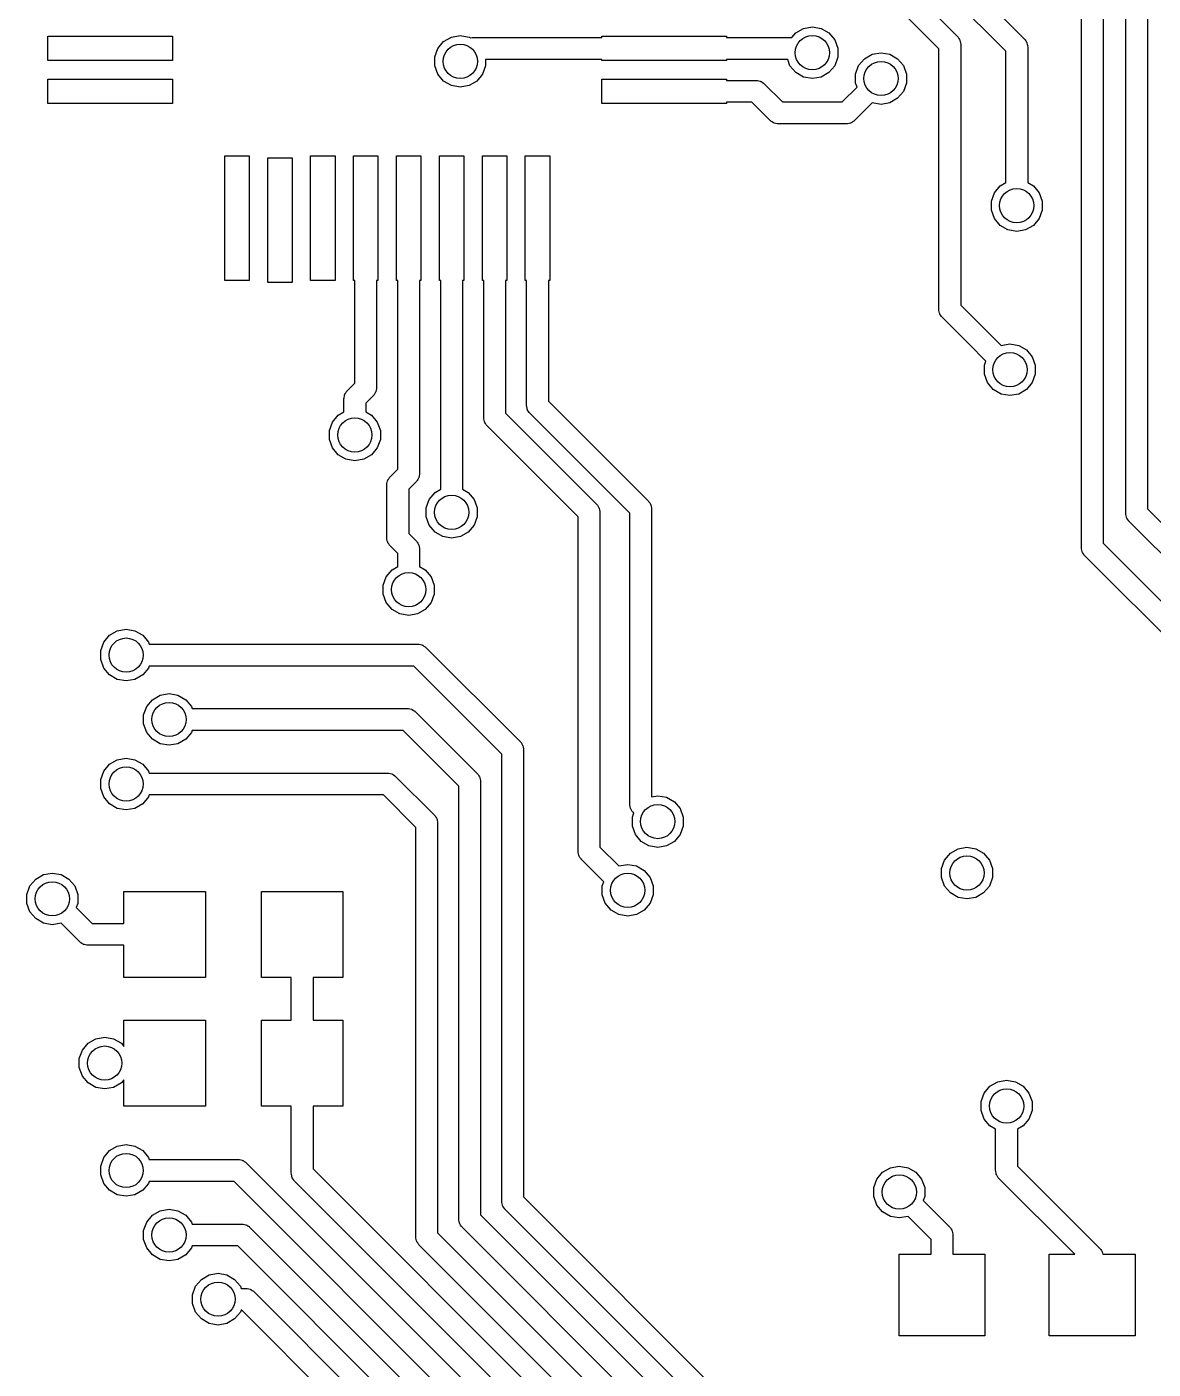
# Model space of a CAD drawing. Extents: x 10 to 287, y -200 to -10.
# Drawn here: x 125.05 to 138.17, y -102.93 to -87.3 of the extents above; entities that cross this region are included whole.
import ezdxf

# ---------------------------------------------------------------- set-up
doc = ezdxf.new("R2010")
doc.units = 0
doc.header["$MEASUREMENT"] = 0
doc.layers.add('BLACK', color=7, linetype='CONTINUOUS')

msp = doc.modelspace()

# ---------------------------------------------------------------- linework, layer by layer
at = {"layer": 'Black'}
for p, q in [((138.103, -72.644), (138.103, -92.9114)), ((137.849, -92.964), (137.849, -72.6966)), ((137.333, -93.3628), (137.333, -72.9125)), ((137.587, -72.8599), (137.587, -93.3102)), ((135.19, -85.9602), (136.67, -87.4402)), ((136.453, -87.5826), (135.047, -86.177)), ((134.94, -86.4602), (135.89, -87.4102)), ((135.673, -87.5526), (134.797, -86.677)), ((134.007, -87.3695), (134.097, -87.3173)), ((134.097, -87.3173), (134.2, -87.2991)), ((134.2, -87.2991), (134.303, -87.3173)), ((134.303, -87.3173), (134.393, -87.3695)), ((125.3, -87.6915), (125.3, -87.4085)), ((125.3, -87.4085), (126.75, -87.4085)), ((126.75, -87.4085), (126.75, -87.6915)), ((129.839, -87.5496), (129.907, -87.4695)), ((129.907, -87.4695), (129.997, -87.4173)), ((129.997, -87.4173), (130.1, -87.3991)), ((130.1, -87.3991), (130.203, -87.4173)), ((130.203, -87.4173), (130.222, -87.428)), ((130.222, -87.428), (130.223, -87.4278)), ((130.223, -87.4278), (130.239, -87.4235)), ((130.239, -87.4235), (130.244, -87.424)), ((130.244, -87.424), (130.25, -87.423)), ((130.25, -87.423), (131.75, -87.423)), ((131.75, -87.423), (131.75, -87.4085)), ((131.75, -87.4085), (133.2, -87.4085)), ((133.2, -87.4085), (133.2, -87.423)), ((133.2, -87.423), (133.962, -87.423)), ((133.962, -87.423), (134.007, -87.3695)), ((134.393, -87.3695), (134.461, -87.4496)), ((134.461, -87.4496), (134.496, -87.5478)), ((135.89, -87.4102), (135.893, -87.4148)), ((135.893, -87.4148), (135.897, -87.4184)), ((135.897, -87.4184), (135.906, -87.4327)), ((135.906, -87.4327), (135.915, -87.4463)), ((135.915, -87.4463), (135.917, -87.4517)), ((135.917, -87.4517), (135.919, -87.4566)), ((135.919, -87.4566), (135.922, -87.4729)), ((135.922, -87.4729), (135.927, -87.4889)), ((135.927, -87.4889), (135.926, -87.4945)), ((135.926, -87.4945), (135.927, -87.5)), ((135.927, -87.5), (135.927, -88.35)), ((136.67, -87.4402), (136.673, -87.4448)), ((136.673, -87.4448), (136.677, -87.4484)), ((136.677, -87.4484), (136.686, -87.4627)), ((136.686, -87.4627), (136.695, -87.4763)), ((136.695, -87.4763), (136.697, -87.4817)), ((136.697, -87.4817), (136.699, -87.4866)), ((136.699, -87.4866), (136.702, -87.5029)), ((136.702, -87.5029), (136.707, -87.5189)), ((129.804, -87.6478), (129.839, -87.5496)), ((129.804, -87.7522), (129.804, -87.6478)), ((134.496, -87.6522), (134.461, -87.7504)), ((134.496, -87.5478), (134.496, -87.6522)), ((134.807, -87.6695), (134.897, -87.6173)), ((134.897, -87.6173), (135, -87.5991)), ((135, -87.5991), (135.103, -87.6173)), ((135.103, -87.6173), (135.193, -87.6695)), ((135.673, -88.35), (135.673, -87.5526)), ((136.453, -89.1112), (136.453, -87.5826)), ((136.707, -87.5189), (136.706, -87.5245)), ((136.706, -87.5245), (136.707, -87.53)), ((136.707, -87.53), (136.707, -89.1112)), ((126.75, -87.6915), (125.3, -87.6915)), ((129.839, -87.8504), (129.804, -87.7522)), ((130.396, -87.7522), (130.361, -87.8504)), ((131.75, -87.677), (130.396, -87.677)), ((130.396, -87.677), (130.396, -87.7522)), ((131.75, -87.6915), (131.75, -87.677)), ((133.2, -87.6915), (131.75, -87.6915)), ((133.913, -87.677), (133.2, -87.677)), ((133.2, -87.677), (133.2, -87.6915)), ((133.939, -87.7504), (133.913, -87.677)), ((134.007, -87.8305), (133.939, -87.7504)), ((134.461, -87.7504), (134.393, -87.8305)), ((134.704, -87.8478), (134.739, -87.7496)), ((134.739, -87.7496), (134.807, -87.6695)), ((135.193, -87.6695), (135.261, -87.7496)), ((135.261, -87.7496), (135.296, -87.8478)), ((125.3, -88.1915), (125.3, -87.9085)), ((125.3, -87.9085), (126.75, -87.9085)), ((126.75, -87.9085), (126.75, -88.1915)), ((129.907, -87.9305), (129.839, -87.8504)), ((129.997, -87.9827), (129.907, -87.9305)), ((130.293, -87.9305), (130.203, -87.9827)), ((130.361, -87.8504), (130.293, -87.9305)), ((131.75, -88.1915), (131.75, -87.9085)), ((131.75, -87.9085), (133.2, -87.9085)), ((133.2, -87.9085), (133.2, -87.923)), ((133.2, -87.923), (133.55, -87.923)), ((133.55, -87.923), (133.556, -87.924)), ((133.556, -87.924), (133.561, -87.9235)), ((133.561, -87.9235), (133.577, -87.9278)), ((133.577, -87.9278), (133.593, -87.9307)), ((133.593, -87.9307), (133.598, -87.9335)), ((133.598, -87.9335), (133.604, -87.9349)), ((133.604, -87.9349), (133.617, -87.9444)), ((133.617, -87.9444), (133.632, -87.9527)), ((133.632, -87.9527), (133.635, -87.957)), ((133.635, -87.957), (133.64, -87.9602)), ((133.64, -87.9602), (133.853, -88.173)), ((134.097, -87.8827), (134.007, -87.8305)), ((134.2, -87.9009), (134.097, -87.8827)), ((134.303, -87.8827), (134.2, -87.9009)), ((134.393, -87.8305), (134.303, -87.8827)), ((134.704, -87.9522), (134.704, -87.8478)), ((134.721, -87.9995), (134.704, -87.9522)), ((135.296, -87.9522), (135.261, -88.0504)), ((135.296, -87.8478), (135.296, -87.9522)), ((130.1, -88.0009), (129.997, -87.9827)), ((130.203, -87.9827), (130.1, -88.0009)), ((134.547, -88.173), (134.721, -87.9995)), ((135.193, -88.1305), (135.103, -88.1827)), ((135.261, -88.0504), (135.193, -88.1305)), ((126.75, -88.1915), (125.3, -88.1915)), ((133.2, -88.1915), (131.75, -88.1915)), ((133.497, -88.177), (133.2, -88.177)), ((133.2, -88.177), (133.2, -88.1915)), ((133.71, -88.3898), (133.497, -88.177)), ((133.853, -88.173), (134.547, -88.173)), ((134.897, -88.1826), (134.69, -88.3898)), ((134.897, -88.1827), (134.897, -88.1826)), ((135, -88.2009), (134.897, -88.1827)), ((135.103, -88.1827), (135, -88.2009)), ((133.715, -88.393), (133.71, -88.3898)), ((133.718, -88.3973), (133.715, -88.393)), ((133.733, -88.4056), (133.718, -88.3973)), ((133.746, -88.4151), (133.733, -88.4056)), ((133.752, -88.4165), (133.746, -88.4151)), ((133.757, -88.4193), (133.752, -88.4165)), ((133.773, -88.4222), (133.757, -88.4193)), ((133.789, -88.4265), (133.773, -88.4222)), ((133.794, -88.426), (133.789, -88.4265)), ((133.8, -88.427), (133.794, -88.426)), ((134.6, -88.427), (133.8, -88.427)), ((134.606, -88.426), (134.6, -88.427)), ((134.611, -88.4265), (134.606, -88.426)), ((134.627, -88.4222), (134.611, -88.4265)), ((134.643, -88.4193), (134.627, -88.4222)), ((134.648, -88.4165), (134.643, -88.4193)), ((134.654, -88.4151), (134.648, -88.4165)), ((134.667, -88.4056), (134.654, -88.4151)), ((134.682, -88.3973), (134.667, -88.4056)), ((134.685, -88.393), (134.682, -88.3973)), ((134.69, -88.3898), (134.685, -88.393)), ((135.673, -90.59), (135.673, -88.35)), ((135.927, -88.35), (135.927, -90.5374)), ((127.358, -90.25), (127.358, -88.8)), ((127.358, -88.8), (127.641, -88.8)), ((127.641, -88.8), (127.641, -90.25)), ((127.858, -90.275), (127.858, -88.825)), ((127.858, -88.825), (128.142, -88.825)), ((128.142, -88.825), (128.142, -90.275)), ((128.358, -90.25), (128.358, -88.8)), ((128.358, -88.8), (128.642, -88.8)), ((128.642, -88.8), (128.642, -90.25)), ((128.858, -90.25), (128.858, -88.8)), ((128.858, -88.8), (129.142, -88.8)), ((129.142, -88.8), (129.142, -90.25)), ((129.358, -90.25), (129.358, -88.8)), ((129.358, -88.8), (129.642, -88.8)), ((129.642, -88.8), (129.642, -90.25)), ((129.858, -90.25), (129.858, -88.8)), ((129.858, -88.8), (130.142, -88.8)), ((130.142, -88.8), (130.142, -90.25)), ((130.358, -90.25), (130.358, -88.8)), ((130.358, -88.8), (130.642, -88.8)), ((130.642, -88.8), (130.642, -90.25)), ((130.858, -90.25), (130.858, -88.8)), ((130.858, -88.8), (131.142, -88.8)), ((131.142, -88.8), (131.142, -90.25)), ((136.319, -89.2296), (136.387, -89.1495)), ((136.387, -89.1495), (136.453, -89.1112)), ((136.707, -89.1112), (136.773, -89.1495)), ((136.773, -89.1495), (136.841, -89.2296)), ((136.284, -89.3278), (136.319, -89.2296)), ((136.284, -89.4322), (136.284, -89.3278)), ((136.841, -89.2296), (136.876, -89.3278)), ((136.876, -89.3278), (136.876, -89.4322)), ((136.319, -89.5304), (136.284, -89.4322)), ((136.387, -89.6105), (136.319, -89.5304)), ((136.841, -89.5304), (136.773, -89.6105)), ((136.876, -89.4322), (136.841, -89.5304)), ((136.477, -89.6627), (136.387, -89.6105)), ((136.58, -89.6809), (136.477, -89.6627)), ((136.683, -89.6627), (136.58, -89.6809)), ((136.773, -89.6105), (136.683, -89.6627)), ((127.641, -90.25), (127.358, -90.25)), ((128.142, -90.275), (127.858, -90.275)), ((128.642, -90.25), (128.358, -90.25)), ((128.873, -90.25), (128.858, -90.25)), ((128.873, -90.504), (128.873, -90.25)), ((129.142, -90.25), (129.127, -90.25)), ((129.127, -90.25), (129.127, -90.504)), ((129.373, -90.25), (129.358, -90.25)), ((129.373, -90.504), (129.373, -90.25)), ((129.642, -90.25), (129.627, -90.25)), ((129.627, -90.25), (129.627, -90.504)), ((129.873, -90.25), (129.858, -90.25)), ((129.873, -92.6812), (129.873, -90.25)), ((130.142, -90.25), (130.127, -90.25)), ((130.127, -90.25), (130.127, -92.6812)), ((130.373, -90.25), (130.358, -90.25)), ((130.373, -91.85), (130.373, -90.25)), ((130.642, -90.25), (130.627, -90.25)), ((130.627, -90.25), (130.627, -91.7974)), ((130.873, -90.25), (130.858, -90.25)), ((130.873, -91.7079), (130.873, -90.25)), ((131.142, -90.25), (131.127, -90.25)), ((131.127, -90.25), (131.127, -91.6553)), ((128.873, -91.4468), (128.873, -90.504)), ((129.127, -90.504), (129.127, -91.4994)), ((129.373, -92.4474), (129.373, -90.504)), ((129.627, -90.504), (129.627, -92.5)), ((135.674, -90.5955), (135.673, -90.59)), ((135.673, -90.6011), (135.674, -90.5955)), ((135.678, -90.6171), (135.673, -90.6011)), ((135.681, -90.6334), (135.678, -90.6171)), ((135.683, -90.6383), (135.681, -90.6334)), ((135.927, -90.5374), (136.2, -90.8102)), ((135.685, -90.6437), (135.683, -90.6383)), ((135.694, -90.6573), (135.685, -90.6437)), ((135.703, -90.6716), (135.694, -90.6573)), ((135.707, -90.6752), (135.703, -90.6716)), ((135.71, -90.6798), (135.707, -90.6752)), ((136.02, -90.9898), (135.71, -90.6798)), ((136.2, -90.8102), (136.2, -90.8102)), ((136.2, -90.8102), (136.397, -91.0074)), ((136.221, -91.1905), (136.02, -90.9898)), ((136.02, -90.9898), (136.02, -90.9898)), ((136.397, -91.0073), (136.5, -90.9891)), ((136.397, -91.0074), (136.397, -91.0073)), ((136.5, -90.9891), (136.603, -91.0073)), ((136.603, -91.0073), (136.693, -91.0595)), ((136.693, -91.0595), (136.761, -91.1396)), ((136.204, -91.2378), (136.221, -91.1905)), ((136.204, -91.3422), (136.204, -91.2378)), ((136.761, -91.1396), (136.796, -91.2378)), ((136.796, -91.2378), (136.796, -91.3422)), ((136.239, -91.4404), (136.204, -91.3422)), ((136.796, -91.3422), (136.761, -91.4404)), ((128.758, -91.5725), (128.768, -91.5589)), ((128.768, -91.5589), (128.776, -91.5445)), ((128.776, -91.5445), (128.78, -91.5409)), ((128.78, -91.5409), (128.783, -91.5363)), ((128.783, -91.5363), (128.873, -91.4468)), ((129.106, -91.5667), (129.097, -91.581)), ((129.115, -91.5531), (129.106, -91.5667)), ((129.117, -91.5477), (129.115, -91.5531)), ((129.119, -91.5428), (129.117, -91.5477)), ((129.122, -91.5265), (129.119, -91.5428)), ((129.127, -91.5105), (129.122, -91.5265)), ((129.127, -91.4994), (129.126, -91.5049)), ((129.126, -91.5049), (129.127, -91.5105)), ((136.307, -91.5205), (136.239, -91.4404)), ((136.397, -91.5727), (136.307, -91.5205)), ((136.693, -91.5205), (136.603, -91.5727)), ((136.761, -91.4404), (136.693, -91.5205)), ((128.746, -91.6261), (128.747, -91.6206)), ((128.746, -91.7812), (128.746, -91.6261)), ((128.747, -91.6151), (128.751, -91.599)), ((128.747, -91.6206), (128.747, -91.6151)), ((128.751, -91.599), (128.754, -91.5827)), ((128.754, -91.5827), (128.757, -91.5779)), ((128.757, -91.5779), (128.758, -91.5725)), ((129.09, -91.5892), (129, -91.6787)), ((129, -91.6787), (129, -91.7812)), ((129.093, -91.5846), (129.09, -91.5892)), ((129.097, -91.581), (129.093, -91.5846)), ((130.874, -91.7134), (130.873, -91.7079)), ((130.873, -91.719), (130.874, -91.7134)), ((130.878, -91.735), (130.873, -91.719)), ((131.127, -91.6553), (132.29, -92.8181)), ((136.5, -91.5909), (136.397, -91.5727)), ((136.603, -91.5727), (136.5, -91.5909)), ((128.613, -91.8996), (128.68, -91.8195)), ((128.68, -91.8195), (128.746, -91.7812)), ((129, -91.7812), (129.067, -91.8195)), ((129.067, -91.8195), (129.134, -91.8996)), ((130.374, -91.8555), (130.373, -91.85)), ((130.373, -91.8611), (130.374, -91.8555)), ((130.378, -91.8771), (130.373, -91.8611)), ((130.381, -91.8934), (130.378, -91.8771)), ((130.627, -91.7974), (131.69, -92.8602)), ((130.881, -91.7514), (130.878, -91.735)), ((130.883, -91.7562), (130.881, -91.7514)), ((130.885, -91.7616), (130.883, -91.7562)), ((130.894, -91.7752), (130.885, -91.7616)), ((130.903, -91.7896), (130.894, -91.7752)), ((130.907, -91.7932), (130.903, -91.7896)), ((130.91, -91.7977), (130.907, -91.7932)), ((132.073, -92.9605), (130.91, -91.7977)), ((128.577, -91.9978), (128.613, -91.8996)), ((128.577, -92.1022), (128.577, -91.9978)), ((129.134, -91.8996), (129.17, -91.9978)), ((129.17, -91.9978), (129.17, -92.1022)), ((130.383, -91.8983), (130.381, -91.8934)), ((130.385, -91.9037), (130.383, -91.8983)), ((130.394, -91.9173), (130.385, -91.9037)), ((130.403, -91.9316), (130.394, -91.9173)), ((130.407, -91.9352), (130.403, -91.9316)), ((130.41, -91.9398), (130.407, -91.9352)), ((131.473, -93.0026), (130.41, -91.9398)), ((128.613, -92.2004), (128.577, -92.1022)), ((129.17, -92.1022), (129.134, -92.2004)), ((128.68, -92.2805), (128.613, -92.2004)), ((128.77, -92.3327), (128.68, -92.2805)), ((128.873, -92.3509), (128.77, -92.3327)), ((128.976, -92.3327), (128.873, -92.3509)), ((129.067, -92.2805), (128.976, -92.3327)), ((129.134, -92.2004), (129.067, -92.2805)), ((129.283, -92.5369), (129.373, -92.4474)), ((129.627, -92.5), (129.626, -92.5055)), ((129.626, -92.5055), (129.627, -92.5111)), ((129.246, -92.6267), (129.247, -92.6212)), ((129.246, -93.2508), (129.246, -92.6267)), ((129.247, -92.6157), (129.251, -92.5996)), ((129.247, -92.6212), (129.247, -92.6157)), ((129.251, -92.5996), (129.254, -92.5833)), ((129.254, -92.5833), (129.257, -92.5784)), ((129.257, -92.5784), (129.258, -92.573)), ((129.258, -92.573), (129.268, -92.5595)), ((129.268, -92.5595), (129.276, -92.5451)), ((129.276, -92.5451), (129.28, -92.5415)), ((129.28, -92.5415), (129.283, -92.5369)), ((129.59, -92.5898), (129.5, -92.6793)), ((129.593, -92.5852), (129.59, -92.5898)), ((129.597, -92.5816), (129.593, -92.5852)), ((129.606, -92.5673), (129.597, -92.5816)), ((129.615, -92.5537), (129.606, -92.5673)), ((129.617, -92.5483), (129.615, -92.5537)), ((129.619, -92.5434), (129.617, -92.5483)), ((129.622, -92.5271), (129.619, -92.5434)), ((129.627, -92.5111), (129.622, -92.5271)), ((129.5, -92.6793), (129.5, -93.1982)), ((129.704, -92.8978), (129.739, -92.7996)), ((129.739, -92.7996), (129.807, -92.7195)), ((129.807, -92.7195), (129.873, -92.6812)), ((130.127, -92.6812), (130.193, -92.7195)), ((130.193, -92.7195), (130.261, -92.7996)), ((130.261, -92.7996), (130.296, -92.8978)), ((132.29, -92.8181), (132.293, -92.8227)), ((129.704, -93.0022), (129.704, -92.8978)), ((130.296, -92.8978), (130.296, -93.0022)), ((131.69, -92.8602), (131.693, -92.8648)), ((131.693, -92.8648), (131.697, -92.8684)), ((131.697, -92.8684), (131.706, -92.8827)), ((131.706, -92.8827), (131.715, -92.8963)), ((131.715, -92.8963), (131.717, -92.9017)), ((131.717, -92.9017), (131.719, -92.9066)), ((131.719, -92.9066), (131.722, -92.9229)), ((131.722, -92.9229), (131.727, -92.9389)), ((131.727, -92.9389), (131.726, -92.9445)), ((131.726, -92.9445), (131.727, -92.95)), ((131.727, -92.95), (131.727, -96.8474)), ((132.073, -96.35), (132.073, -92.9605)), ((132.293, -92.8227), (132.297, -92.8263)), ((132.297, -92.8263), (132.306, -92.8407)), ((132.306, -92.8407), (132.315, -92.8543)), ((132.315, -92.8543), (132.317, -92.8597)), ((132.317, -92.8597), (132.319, -92.8645)), ((132.319, -92.8645), (132.322, -92.8808)), ((132.322, -92.8808), (132.327, -92.8969)), ((132.327, -92.8969), (132.326, -92.9024)), ((132.326, -92.9024), (132.327, -92.9079)), ((132.327, -92.9079), (132.327, -96.262)), ((137.85, -92.9695), (137.849, -92.964)), ((137.849, -92.9751), (137.85, -92.9695)), ((137.854, -92.9911), (137.849, -92.9751)), ((138.103, -92.9114), (147.718, -102.526)), ((129.739, -93.1004), (129.704, -93.0022)), ((129.807, -93.1805), (129.739, -93.1004)), ((130.261, -93.1004), (130.193, -93.1805)), ((130.296, -93.0022), (130.261, -93.1004)), ((131.473, -96.9), (131.473, -93.0026)), ((137.857, -93.0074), (137.854, -92.9911)), ((137.859, -93.0123), (137.857, -93.0074)), ((137.861, -93.0177), (137.859, -93.0123)), ((137.87, -93.0313), (137.861, -93.0177)), ((137.879, -93.0456), (137.87, -93.0313)), ((137.883, -93.0492), (137.879, -93.0456)), ((137.886, -93.0538), (137.883, -93.0492)), ((147.501, -102.669), (137.886, -93.0538)), ((129.247, -93.2563), (129.246, -93.2508)), ((129.247, -93.2619), (129.247, -93.2563)), ((129.251, -93.2779), (129.247, -93.2619)), ((129.254, -93.2943), (129.251, -93.2779)), ((129.5, -93.1982), (129.59, -93.2877)), ((129.59, -93.2877), (129.593, -93.2923)), ((129.897, -93.2327), (129.807, -93.1805)), ((130, -93.2509), (129.897, -93.2327)), ((130.103, -93.2327), (130, -93.2509)), ((130.193, -93.1805), (130.103, -93.2327)), ((129.257, -93.2991), (129.254, -93.2943)), ((129.258, -93.3045), (129.257, -93.2991)), ((129.268, -93.3181), (129.258, -93.3045)), ((129.276, -93.3325), (129.268, -93.3181)), ((129.28, -93.3361), (129.276, -93.3325)), ((129.283, -93.3406), (129.28, -93.3361)), ((129.373, -93.4302), (129.283, -93.3406)), ((129.373, -93.5812), (129.373, -93.4302)), ((129.593, -93.2923), (129.597, -93.2959)), ((129.597, -93.2959), (129.606, -93.3103)), ((129.606, -93.3103), (129.615, -93.3239)), ((129.615, -93.3239), (129.617, -93.3293)), ((129.617, -93.3293), (129.619, -93.3341)), ((129.619, -93.3341), (129.622, -93.3504)), ((129.622, -93.3504), (129.627, -93.3665)), ((129.627, -93.3665), (129.626, -93.372)), ((129.626, -93.372), (129.627, -93.3775)), ((129.627, -93.3775), (129.627, -93.5812)), ((137.334, -93.3683), (137.333, -93.3628)), ((137.333, -93.3738), (137.334, -93.3683)), ((137.337, -93.3899), (137.333, -93.3738)), ((137.34, -93.4062), (137.337, -93.3899)), ((137.343, -93.4111), (137.34, -93.4062)), ((137.345, -93.4165), (137.343, -93.4111)), ((137.354, -93.43), (137.345, -93.4165)), ((137.362, -93.4444), (137.354, -93.43)), ((137.367, -93.448), (137.362, -93.4444)), ((137.587, -93.3102), (142.97, -98.6933)), ((129.307, -93.6195), (129.373, -93.5812)), ((129.627, -93.5812), (129.693, -93.6195)), ((137.37, -93.4526), (137.367, -93.448)), ((142.753, -98.8357), (137.37, -93.4526)), ((129.204, -93.7978), (129.239, -93.6996)), ((129.239, -93.6996), (129.307, -93.6195)), ((129.693, -93.6195), (129.761, -93.6996)), ((129.761, -93.6996), (129.796, -93.7978)), ((129.204, -93.9022), (129.204, -93.7978)), ((129.239, -94.0004), (129.204, -93.9022)), ((129.796, -93.9022), (129.761, -94.0004)), ((129.796, -93.7978), (129.796, -93.9022)), ((129.307, -94.0805), (129.239, -94.0004)), ((129.761, -94.0004), (129.693, -94.0805)), ((129.397, -94.1327), (129.307, -94.0805)), ((129.5, -94.1509), (129.397, -94.1327)), ((129.603, -94.1327), (129.5, -94.1509)), ((129.693, -94.0805), (129.603, -94.1327)), ((125.95, -94.462), (126.017, -94.382)), ((126.017, -94.382), (126.107, -94.3297)), ((126.107, -94.3297), (126.21, -94.3116)), ((126.21, -94.3116), (126.313, -94.3297)), ((126.313, -94.3297), (126.403, -94.382)), ((126.403, -94.382), (126.471, -94.462)), ((125.914, -94.5602), (125.95, -94.462)), ((126.471, -94.462), (126.479, -94.4855)), ((126.479, -94.4855), (129.611, -94.4855)), ((129.611, -94.4855), (129.616, -94.4864)), ((129.616, -94.4864), (129.622, -94.4859)), ((129.622, -94.4859), (129.638, -94.4902)), ((129.638, -94.4902), (129.654, -94.4931)), ((129.654, -94.4931), (129.659, -94.4959)), ((129.659, -94.4959), (129.664, -94.4974)), ((129.664, -94.4974), (129.678, -94.5069)), ((129.678, -94.5069), (129.692, -94.5152)), ((129.692, -94.5152), (129.696, -94.5195)), ((129.696, -94.5195), (129.7, -94.5227)), ((129.7, -94.5227), (130.801, -95.6231)), ((125.914, -94.6647), (125.914, -94.5602)), ((125.95, -94.7629), (125.914, -94.6647)), ((126.017, -94.8429), (125.95, -94.7629)), ((126.107, -94.8952), (126.017, -94.8429)), ((126.403, -94.8429), (126.313, -94.8952)), ((126.471, -94.7629), (126.403, -94.8429)), ((126.479, -94.7395), (126.471, -94.7629)), ((129.558, -94.7395), (126.479, -94.7395)), ((130.584, -95.7655), (129.558, -94.7395)), ((126.21, -94.9133), (126.107, -94.8952)), ((126.313, -94.8952), (126.21, -94.9133)), ((126.45, -95.2113), (126.517, -95.1313)), ((126.517, -95.1313), (126.608, -95.079)), ((126.608, -95.079), (126.71, -95.0609)), ((126.71, -95.0609), (126.813, -95.079)), ((126.813, -95.079), (126.904, -95.1313)), ((126.904, -95.1313), (126.971, -95.2113)), ((126.414, -95.3095), (126.45, -95.2113)), ((126.414, -95.414), (126.414, -95.3095)), ((126.971, -95.2113), (126.98, -95.2348)), ((126.98, -95.2348), (129.488, -95.2348)), ((129.488, -95.2348), (129.493, -95.2357)), ((129.493, -95.2357), (129.499, -95.2352)), ((129.499, -95.2352), (129.515, -95.2395)), ((129.515, -95.2395), (129.531, -95.2424)), ((129.531, -95.2424), (129.536, -95.2452)), ((129.536, -95.2452), (129.542, -95.2467)), ((129.542, -95.2467), (129.555, -95.2562)), ((129.555, -95.2562), (129.57, -95.2645)), ((129.57, -95.2645), (129.573, -95.2688)), ((129.573, -95.2688), (129.578, -95.272)), ((129.578, -95.272), (130.3, -95.9946)), ((126.45, -95.5122), (126.414, -95.414)), ((126.517, -95.5922), (126.45, -95.5122)), ((126.608, -95.6445), (126.517, -95.5922)), ((126.904, -95.5922), (126.813, -95.6445)), ((126.971, -95.5122), (126.904, -95.5922)), ((126.98, -95.4888), (126.971, -95.5122)), ((129.435, -95.4888), (126.98, -95.4888)), ((130.084, -96.137), (129.435, -95.4888)), ((130.801, -95.6231), (130.804, -95.6277)), ((130.804, -95.6277), (130.808, -95.6313)), ((130.808, -95.6313), (130.817, -95.6456)), ((126.71, -95.6626), (126.608, -95.6445)), ((126.813, -95.6445), (126.71, -95.6626)), ((130.584, -100.973), (130.584, -95.7655)), ((130.817, -95.6456), (130.826, -95.6592)), ((130.826, -95.6592), (130.827, -95.6646)), ((130.827, -95.6646), (130.83, -95.6695)), ((130.83, -95.6695), (130.833, -95.6858)), ((130.833, -95.6858), (130.837, -95.7018)), ((130.837, -95.7018), (130.837, -95.7074)), ((130.837, -95.7074), (130.838, -95.7129)), ((130.838, -95.7129), (130.838, -100.92)), ((125.95, -95.9632), (126.017, -95.8831)), ((126.017, -95.8831), (126.107, -95.8309)), ((126.107, -95.8309), (126.21, -95.8127)), ((126.21, -95.8127), (126.313, -95.8309)), ((126.313, -95.8309), (126.403, -95.8831)), ((126.403, -95.8831), (126.471, -95.9632)), ((125.914, -96.0614), (125.95, -95.9632)), ((125.914, -96.1658), (125.914, -96.0614)), ((126.471, -95.9632), (126.479, -95.9866)), ((126.479, -95.9866), (129.258, -95.9866)), ((129.258, -95.9866), (129.264, -95.9876)), ((129.264, -95.9876), (129.269, -95.9871)), ((129.269, -95.9871), (129.285, -95.9914)), ((129.285, -95.9914), (129.302, -95.9943)), ((129.302, -95.9943), (129.306, -95.9971)), ((129.306, -95.9971), (129.312, -95.9985)), ((129.312, -95.9985), (129.325, -96.008)), ((129.325, -96.008), (129.34, -96.0163)), ((129.34, -96.0163), (129.343, -96.0206)), ((129.343, -96.0206), (129.348, -96.0238)), ((129.348, -96.0238), (129.8, -96.4759)), ((130.3, -95.9946), (130.304, -95.9991)), ((130.304, -95.9991), (130.308, -96.0027)), ((130.308, -96.0027), (130.316, -96.0171)), ((130.316, -96.0171), (130.326, -96.0307)), ((130.326, -96.0307), (130.327, -96.0361)), ((130.327, -96.0361), (130.33, -96.0409)), ((130.33, -96.0409), (130.333, -96.0573)), ((130.333, -96.0573), (130.337, -96.0733)), ((130.337, -96.0733), (130.337, -96.0789)), ((130.337, -96.0789), (130.338, -96.0844)), ((130.338, -96.0844), (130.338, -101.128)), ((125.95, -96.264), (125.914, -96.1658)), ((126.479, -96.2406), (126.471, -96.264)), ((129.206, -96.2406), (126.479, -96.2406)), ((129.583, -96.6183), (129.206, -96.2406)), ((130.084, -101.181), (130.084, -96.137)), ((132.327, -96.262), (132.4, -96.2491)), ((132.4, -96.2491), (132.503, -96.2673)), ((126.017, -96.3441), (125.95, -96.264)), ((126.107, -96.3963), (126.017, -96.3441)), ((126.21, -96.4145), (126.107, -96.3963)), ((126.313, -96.3963), (126.21, -96.4145)), ((126.403, -96.3441), (126.313, -96.3963)), ((126.471, -96.264), (126.403, -96.3441)), ((132.074, -96.3555), (132.073, -96.35)), ((132.073, -96.3611), (132.074, -96.3555)), ((132.078, -96.3771), (132.073, -96.3611)), ((132.081, -96.3934), (132.078, -96.3771)), ((132.083, -96.3983), (132.081, -96.3934)), ((132.085, -96.4037), (132.083, -96.3983)), ((132.094, -96.4173), (132.085, -96.4037)), ((132.503, -96.2673), (132.593, -96.3195)), ((132.593, -96.3195), (132.661, -96.3996)), ((132.661, -96.3996), (132.696, -96.4978)), ((129.8, -96.4759), (129.803, -96.4804)), ((129.803, -96.4804), (129.807, -96.484)), ((129.807, -96.484), (129.816, -96.4984)), ((129.816, -96.4984), (129.825, -96.512)), ((129.825, -96.512), (129.827, -96.5174)), ((129.827, -96.5174), (129.83, -96.5222)), ((129.83, -96.5222), (129.832, -96.5386)), ((129.832, -96.5386), (129.837, -96.5546)), ((129.837, -96.5546), (129.836, -96.5602)), ((129.836, -96.5602), (129.837, -96.5657)), ((129.837, -96.5657), (129.837, -101.337)), ((132.103, -96.4316), (132.094, -96.4173)), ((132.107, -96.4352), (132.103, -96.4316)), ((132.104, -96.4978), (132.121, -96.4505)), ((132.104, -96.6022), (132.104, -96.4978)), ((132.11, -96.4398), (132.107, -96.4352)), ((132.121, -96.4505), (132.11, -96.4398)), ((132.696, -96.4978), (132.696, -96.6022)), ((129.583, -101.389), (129.583, -96.6183)), ((132.139, -96.7004), (132.104, -96.6022)), ((132.207, -96.7805), (132.139, -96.7004)), ((132.661, -96.7004), (132.593, -96.7805)), ((132.696, -96.6022), (132.661, -96.7004)), ((131.727, -96.8474), (131.947, -97.0674)), ((132.297, -96.8327), (132.207, -96.7805)), ((132.4, -96.8509), (132.297, -96.8327)), ((132.503, -96.8327), (132.4, -96.8509)), ((132.593, -96.7805), (132.503, -96.8327)), ((135.807, -96.9195), (135.897, -96.8673)), ((135.897, -96.8673), (136, -96.8491)), ((136, -96.8491), (136.103, -96.8673)), ((136.103, -96.8673), (136.193, -96.9195)), ((131.474, -96.9055), (131.473, -96.9)), ((131.473, -96.9111), (131.474, -96.9055)), ((131.478, -96.9271), (131.473, -96.9111)), ((131.481, -96.9434), (131.478, -96.9271)), ((131.483, -96.9483), (131.481, -96.9434)), ((131.485, -96.9537), (131.483, -96.9483)), ((131.494, -96.9673), (131.485, -96.9537)), ((131.503, -96.9816), (131.494, -96.9673)), ((131.507, -96.9852), (131.503, -96.9816)), ((131.51, -96.9898), (131.507, -96.9852)), ((131.771, -97.2505), (131.51, -96.9898)), ((135.704, -97.0978), (135.739, -96.9996)), ((135.739, -96.9996), (135.807, -96.9195)), ((136.193, -96.9195), (136.261, -96.9996)), ((136.261, -96.9996), (136.296, -97.0978)), ((125.157, -97.2195), (125.247, -97.1673)), ((125.247, -97.1673), (125.35, -97.1491)), ((125.35, -97.1491), (125.453, -97.1673)), ((125.453, -97.1673), (125.543, -97.2195)), ((131.947, -97.0673), (132.05, -97.0491)), ((131.947, -97.0674), (131.947, -97.0673)), ((132.05, -97.0491), (132.153, -97.0673)), ((132.153, -97.0673), (132.243, -97.1195)), ((132.243, -97.1195), (132.311, -97.1996)), ((135.704, -97.2022), (135.704, -97.0978)), ((136.296, -97.0978), (136.296, -97.2022)), ((125.054, -97.3978), (125.089, -97.2996)), ((125.089, -97.2996), (125.157, -97.2195)), ((125.543, -97.2195), (125.611, -97.2996)), ((125.611, -97.2996), (125.646, -97.3978)), ((131.754, -97.2978), (131.771, -97.2505)), ((131.754, -97.4022), (131.754, -97.2978)), ((132.311, -97.1996), (132.346, -97.2978)), ((132.346, -97.2978), (132.346, -97.4022)), ((135.739, -97.3004), (135.704, -97.2022)), ((135.807, -97.3805), (135.739, -97.3004)), ((136.261, -97.3004), (136.193, -97.3805)), ((136.296, -97.2022), (136.261, -97.3004)), ((125.054, -97.5022), (125.054, -97.3978)), ((125.089, -97.6004), (125.054, -97.5022)), ((125.646, -97.5022), (125.629, -97.5495)), ((125.646, -97.3978), (125.646, -97.5022)), ((126.185, -97.7367), (126.185, -97.3633)), ((126.185, -97.3633), (127.135, -97.3633)), ((127.135, -97.3633), (127.135, -98.364)), ((127.785, -98.364), (127.785, -97.3633)), ((127.785, -97.3633), (128.735, -97.3633)), ((128.735, -97.3633), (128.735, -98.364)), ((131.789, -97.5004), (131.754, -97.4022)), ((131.857, -97.5805), (131.789, -97.5004)), ((132.311, -97.5004), (132.243, -97.5805)), ((132.346, -97.4022), (132.311, -97.5004)), ((135.897, -97.4327), (135.807, -97.3805)), ((136, -97.4509), (135.897, -97.4327)), ((136.103, -97.4327), (136, -97.4509)), ((136.193, -97.3805), (136.103, -97.4327)), ((125.157, -97.6805), (125.089, -97.6004)), ((125.629, -97.5495), (125.816, -97.7367)), ((131.947, -97.6327), (131.857, -97.5805)), ((132.05, -97.6509), (131.947, -97.6327)), ((132.153, -97.6327), (132.05, -97.6509)), ((132.243, -97.5805), (132.153, -97.6327)), ((125.247, -97.7327), (125.157, -97.6805)), ((125.35, -97.7509), (125.247, -97.7327)), ((125.453, -97.7327), (125.35, -97.7509)), ((125.674, -97.9535), (125.453, -97.7326)), ((125.453, -97.7326), (125.453, -97.7327)), ((125.816, -97.7367), (126.185, -97.7367)), ((125.678, -97.9567), (125.674, -97.9535)), ((125.682, -97.9609), (125.678, -97.9567)), ((125.696, -97.9692), (125.682, -97.9609)), ((125.71, -97.9788), (125.696, -97.9692)), ((125.715, -97.9802), (125.71, -97.9788)), ((125.72, -97.983), (125.715, -97.9802)), ((125.737, -97.9859), (125.72, -97.983)), ((125.753, -97.9902), (125.737, -97.9859)), ((125.758, -97.9897), (125.753, -97.9902)), ((125.764, -97.9907), (125.758, -97.9897)), ((126.185, -97.9907), (125.764, -97.9907)), ((126.185, -98.364), (126.185, -97.9907)), ((127.135, -98.364), (126.185, -98.364)), ((128.133, -98.364), (127.785, -98.364)), ((128.133, -98.8619), (128.133, -98.364)), ((128.735, -98.364), (128.387, -98.364)), ((128.387, -98.364), (128.387, -98.8619)), ((126.185, -99.1677), (126.185, -98.8619)), ((126.185, -98.8619), (127.135, -98.8619)), ((127.135, -98.8619), (127.135, -99.8626)), ((127.785, -99.8626), (127.785, -98.8619)), ((127.785, -98.8619), (128.133, -98.8619)), ((128.387, -98.8619), (128.735, -98.8619)), ((128.735, -98.8619), (128.735, -99.8626)), ((125.858, -99.0795), (125.961, -99.0614)), ((125.961, -99.0614), (126.064, -99.0795)), ((125.665, -99.31), (125.701, -99.2118)), ((125.701, -99.2118), (125.768, -99.1318)), ((125.768, -99.1318), (125.858, -99.0795)), ((126.064, -99.0795), (126.155, -99.1318)), ((126.155, -99.1318), (126.185, -99.1677)), ((125.665, -99.4145), (125.665, -99.31)), ((125.701, -99.5127), (125.665, -99.4145)), ((125.768, -99.5927), (125.701, -99.5127)), ((125.858, -99.645), (125.768, -99.5927)), ((125.961, -99.6631), (125.858, -99.645)), ((126.064, -99.645), (125.961, -99.6631)), ((126.155, -99.5927), (126.064, -99.645)), ((126.185, -99.5568), (126.155, -99.5927)), ((126.185, -99.8626), (126.185, -99.5568)), ((136.201, -99.7122), (136.268, -99.6322)), ((136.268, -99.6322), (136.359, -99.5799)), ((136.359, -99.5799), (136.462, -99.5618)), ((136.462, -99.5618), (136.564, -99.5799)), ((136.564, -99.5799), (136.655, -99.6322)), ((136.655, -99.6322), (136.722, -99.7122)), ((136.165, -99.8104), (136.201, -99.7122)), ((136.165, -99.9149), (136.165, -99.8104)), ((136.722, -99.7122), (136.758, -99.8104)), ((136.758, -99.8104), (136.758, -99.9149)), ((127.135, -99.8626), (126.185, -99.8626)), ((128.133, -99.8626), (127.785, -99.8626)), ((128.133, -100.645), (128.133, -99.8626)), ((128.735, -99.8626), (128.387, -99.8626)), ((128.387, -99.8626), (128.387, -100.592)), ((136.201, -100.013), (136.165, -99.9149)), ((136.758, -99.9149), (136.722, -100.013)), ((136.268, -100.093), (136.201, -100.013)), ((136.334, -100.131), (136.268, -100.093)), ((136.334, -100.614), (136.334, -100.131)), ((136.655, -100.093), (136.588, -100.131)), ((136.588, -100.131), (136.588, -100.562)), ((136.722, -100.013), (136.655, -100.093)), ((126.107, -100.329), (126.21, -100.311)), ((126.21, -100.311), (126.313, -100.329)), ((125.914, -100.56), (125.95, -100.462)), ((125.95, -100.462), (126.017, -100.381)), ((126.017, -100.381), (126.107, -100.329)), ((126.313, -100.329), (126.403, -100.381)), ((126.403, -100.381), (126.471, -100.462)), ((126.471, -100.462), (126.479, -100.485)), ((125.914, -100.664), (125.914, -100.56)), ((126.479, -100.485), (127.518, -100.485)), ((127.518, -100.485), (127.524, -100.486)), ((127.524, -100.486), (127.529, -100.485)), ((127.529, -100.485), (127.545, -100.49)), ((127.545, -100.49), (127.562, -100.493)), ((127.562, -100.493), (127.566, -100.495)), ((127.566, -100.495), (127.572, -100.497)), ((127.572, -100.497), (127.585, -100.506)), ((127.585, -100.506), (127.6, -100.515)), ((127.6, -100.515), (127.603, -100.519)), ((127.603, -100.519), (127.608, -100.522)), ((127.608, -100.522), (135.592, -108.506)), ((128.387, -100.592), (135.946, -108.152)), ((134.951, -100.713), (135.018, -100.633)), ((135.018, -100.633), (135.109, -100.581)), ((135.109, -100.581), (135.212, -100.563)), ((135.212, -100.563), (135.315, -100.581)), ((135.315, -100.581), (135.405, -100.633)), ((135.405, -100.633), (135.472, -100.713)), ((136.335, -100.62), (136.334, -100.614)), ((136.335, -100.626), (136.335, -100.62)), ((136.339, -100.642), (136.335, -100.626)), ((136.588, -100.562), (137.55, -101.523)), ((125.95, -100.762), (125.914, -100.664)), ((126.017, -100.842), (125.95, -100.762)), ((126.471, -100.762), (126.403, -100.842)), ((126.479, -100.739), (126.471, -100.762)), ((127.466, -100.739), (126.479, -100.739)), ((135.412, -108.686), (127.466, -100.739)), ((128.134, -100.65), (128.133, -100.645)), ((128.133, -100.656), (128.134, -100.65)), ((128.138, -100.672), (128.133, -100.656)), ((128.14, -100.688), (128.138, -100.672)), ((128.143, -100.693), (128.14, -100.688)), ((128.145, -100.699), (128.143, -100.693)), ((128.154, -100.712), (128.145, -100.699)), ((128.163, -100.727), (128.154, -100.712)), ((128.167, -100.73), (128.163, -100.727)), ((128.17, -100.735), (128.167, -100.73)), ((135.767, -108.332), (128.17, -100.735)), ((134.916, -100.811), (134.951, -100.713)), ((135.472, -100.713), (135.508, -100.811)), ((136.342, -100.658), (136.339, -100.642)), ((136.345, -100.663), (136.342, -100.658)), ((136.346, -100.668), (136.345, -100.663)), ((136.356, -100.682), (136.346, -100.668)), ((136.364, -100.696), (136.356, -100.682)), ((136.368, -100.7), (136.364, -100.696)), ((136.372, -100.704), (136.368, -100.7)), ((137.255, -101.587), (136.372, -100.704)), ((126.107, -100.895), (126.017, -100.842)), ((126.21, -100.913), (126.107, -100.895)), ((126.313, -100.895), (126.21, -100.913)), ((126.403, -100.842), (126.313, -100.895)), ((130.838, -100.92), (137.008, -107.09)), ((134.916, -100.916), (134.916, -100.811)), ((134.951, -101.014), (134.916, -100.916)), ((135.508, -100.916), (135.491, -100.963)), ((135.508, -100.811), (135.508, -100.916)), ((126.517, -101.133), (126.608, -101.081)), ((126.608, -101.081), (126.71, -101.063)), ((126.71, -101.063), (126.813, -101.081)), ((126.813, -101.081), (126.904, -101.133)), ((130.585, -100.978), (130.584, -100.973)), ((130.584, -100.984), (130.585, -100.978)), ((130.589, -101), (130.584, -100.984)), ((130.592, -101.016), (130.589, -101)), ((130.594, -101.021), (130.592, -101.016)), ((130.596, -101.026), (130.594, -101.021)), ((130.605, -101.04), (130.596, -101.026)), ((130.614, -101.054), (130.605, -101.04)), ((130.618, -101.058), (130.614, -101.054)), ((130.621, -101.062), (130.618, -101.058)), ((136.829, -107.27), (130.621, -101.062)), ((135.018, -101.094), (134.951, -101.014)), ((135.109, -101.146), (135.018, -101.094)), ((135.491, -100.963), (135.799, -101.271)), ((126.414, -101.312), (126.45, -101.213)), ((126.45, -101.213), (126.517, -101.133)), ((126.904, -101.133), (126.971, -101.213)), ((126.971, -101.213), (126.98, -101.237)), ((126.98, -101.237), (127.561, -101.237)), ((127.561, -101.237), (127.567, -101.238)), ((127.567, -101.238), (127.572, -101.237)), ((127.572, -101.237), (127.588, -101.242)), ((127.588, -101.242), (127.605, -101.244)), ((127.605, -101.244), (127.61, -101.247)), ((127.61, -101.247), (127.615, -101.249)), ((127.615, -101.249), (127.629, -101.258)), ((127.629, -101.258), (127.643, -101.266)), ((130.085, -101.186), (130.084, -101.181)), ((130.084, -101.192), (130.085, -101.186)), ((130.088, -101.208), (130.084, -101.192)), ((130.091, -101.224), (130.088, -101.208)), ((130.094, -101.229), (130.091, -101.224)), ((130.095, -101.235), (130.094, -101.229)), ((130.105, -101.248), (130.095, -101.235)), ((130.113, -101.263), (130.105, -101.248)), ((130.338, -101.128), (136.654, -107.445)), ((135.212, -101.164), (135.109, -101.146)), ((135.315, -101.146), (135.212, -101.164)), ((135.583, -101.414), (135.315, -101.146)), ((135.315, -101.146), (135.315, -101.146)), ((126.414, -101.416), (126.414, -101.312)), ((126.45, -101.514), (126.414, -101.416)), ((127.643, -101.266), (127.647, -101.271)), ((127.647, -101.271), (127.651, -101.274)), ((127.651, -101.274), (135.238, -108.861)), ((129.584, -101.395), (129.583, -101.389)), ((129.584, -101.4), (129.584, -101.395)), ((129.588, -101.416), (129.584, -101.4)), ((129.591, -101.433), (129.588, -101.416)), ((129.837, -101.337), (136.299, -107.799)), ((130.118, -101.266), (130.113, -101.263)), ((130.121, -101.271), (130.118, -101.266)), ((136.474, -107.624), (130.121, -101.271)), ((135.583, -101.587), (135.583, -101.414)), ((135.799, -101.271), (135.803, -101.276)), ((135.803, -101.276), (135.807, -101.28)), ((135.807, -101.28), (135.815, -101.294)), ((135.815, -101.294), (135.825, -101.308)), ((135.825, -101.308), (135.826, -101.313)), ((135.826, -101.313), (135.829, -101.318)), ((135.829, -101.318), (135.832, -101.334)), ((135.832, -101.334), (135.836, -101.35)), ((135.836, -101.35), (135.836, -101.356)), ((135.836, -101.356), (135.837, -101.361)), ((135.837, -101.361), (135.837, -101.587)), ((126.517, -101.594), (126.45, -101.514)), ((126.971, -101.514), (126.904, -101.594)), ((126.98, -101.491), (126.971, -101.514)), ((127.509, -101.491), (126.98, -101.491)), ((135.058, -109.04), (127.509, -101.491)), ((129.594, -101.437), (129.591, -101.433)), ((129.595, -101.443), (129.594, -101.437)), ((129.605, -101.456), (129.595, -101.443)), ((129.613, -101.471), (129.605, -101.456)), ((129.617, -101.474), (129.613, -101.471)), ((129.62, -101.479), (129.617, -101.474)), ((136.12, -107.978), (129.62, -101.479)), ((137.55, -101.523), (137.553, -101.527)), ((137.553, -101.527), (137.557, -101.531)), ((137.557, -101.531), (137.565, -101.545)), ((137.565, -101.545), (137.575, -101.559)), ((137.575, -101.559), (137.576, -101.564)), ((137.576, -101.564), (137.579, -101.569)), ((137.579, -101.569), (137.582, -101.586)), ((126.608, -101.647), (126.517, -101.594)), ((126.71, -101.665), (126.608, -101.647)), ((126.813, -101.647), (126.71, -101.665)), ((126.904, -101.594), (126.813, -101.647)), ((135.209, -102.537), (135.209, -101.587)), ((135.209, -101.587), (135.583, -101.587)), ((135.837, -101.587), (136.21, -101.587)), ((136.21, -101.587), (136.21, -102.537)), ((136.959, -102.537), (136.959, -101.587)), ((136.959, -101.587), (137.255, -101.587)), ((137.582, -101.586), (137.582, -101.587)), ((137.582, -101.587), (137.96, -101.587)), ((137.96, -101.587), (137.96, -102.537)), ((127.019, -101.96), (127.087, -101.88)), ((127.087, -101.88), (127.177, -101.827)), ((127.177, -101.827), (127.28, -101.809)), ((127.28, -101.809), (127.383, -101.827)), ((127.383, -101.827), (127.473, -101.88)), ((127.473, -101.88), (127.541, -101.96)), ((126.984, -102.058), (127.019, -101.96)), ((127.541, -101.96), (127.55, -101.986)), ((127.55, -101.986), (127.611, -101.986)), ((127.611, -101.986), (127.616, -101.987)), ((127.616, -101.987), (127.621, -101.987)), ((127.621, -101.987), (127.637, -101.991)), ((127.637, -101.991), (127.654, -101.994)), ((127.654, -101.994), (127.658, -101.997)), ((127.658, -101.997), (127.663, -101.998)), ((127.663, -101.998), (127.677, -102.008)), ((127.677, -102.008), (127.692, -102.017)), ((127.692, -102.017), (127.695, -102.02)), ((127.695, -102.02), (127.699, -102.023)), ((127.699, -102.023), (134.887, -109.211)), ((126.984, -102.162), (126.984, -102.058)), ((127.019, -102.26), (126.984, -102.162)), ((127.087, -102.34), (127.019, -102.26)), ((127.177, -102.393), (127.087, -102.34)), ((127.473, -102.34), (127.383, -102.393)), ((127.541, -102.26), (127.473, -102.34)), ((127.548, -102.24), (127.541, -102.26)), ((127.557, -102.24), (127.548, -102.24)), ((134.708, -109.391), (127.557, -102.24)), ((127.28, -102.411), (127.177, -102.393)), ((127.383, -102.393), (127.28, -102.411)), ((136.21, -102.537), (135.209, -102.537)), ((137.96, -102.537), (136.959, -102.537))]:
    msp.add_line(p, q, dxfattribs=at)
for centre in [(130.1, -87.7), (134.2, -87.6), (135, -87.9), (136.58, -89.38), (136.5, -91.29), (128.873, -92.05), (130, -92.95), (129.5, -93.85), (126.21, -94.6125), (126.71, -95.3618), (126.21, -96.1136), (132.4, -96.55), (136, -97.15), (132.05, -97.35), (125.35, -97.45), (125.961, -99.3623), (136.462, -99.8626), (126.21, -100.612), (135.212, -100.863), (126.71, -101.364), (127.28, -102.11)]:
    msp.add_circle(centre, 0.1994, dxfattribs=at)

doc.saveas('drawing.dxf')
